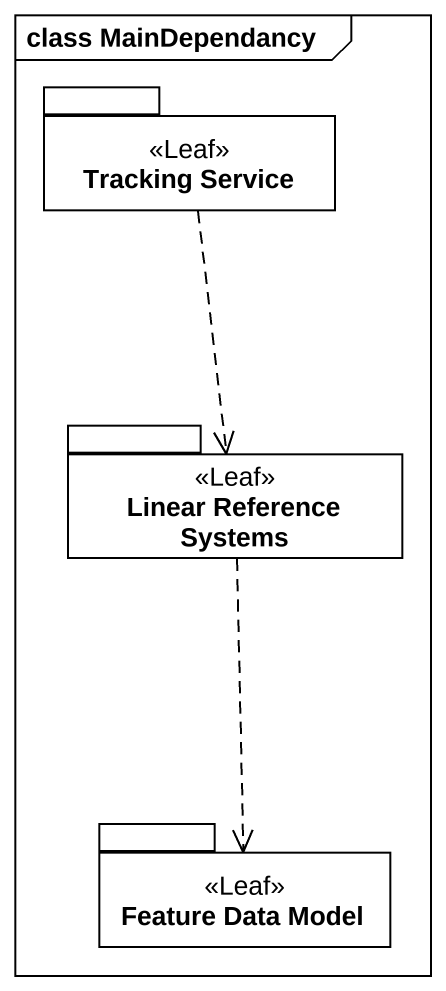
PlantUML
@startuml
mainframe class MainDependancy
package "Tracking Service" as Tracking_Service <<Leaf>> {
}
package "Linear Reference Systems" as Linear_Reference_Systems <<Leaf>> {
}
package "Feature Data Model" as Feature_Data_Model <<Leaf>> {
}
Tracking_Service ..> Linear_Reference_Systems
Linear_Reference_Systems ..> Feature_Data_Model
@enduml
